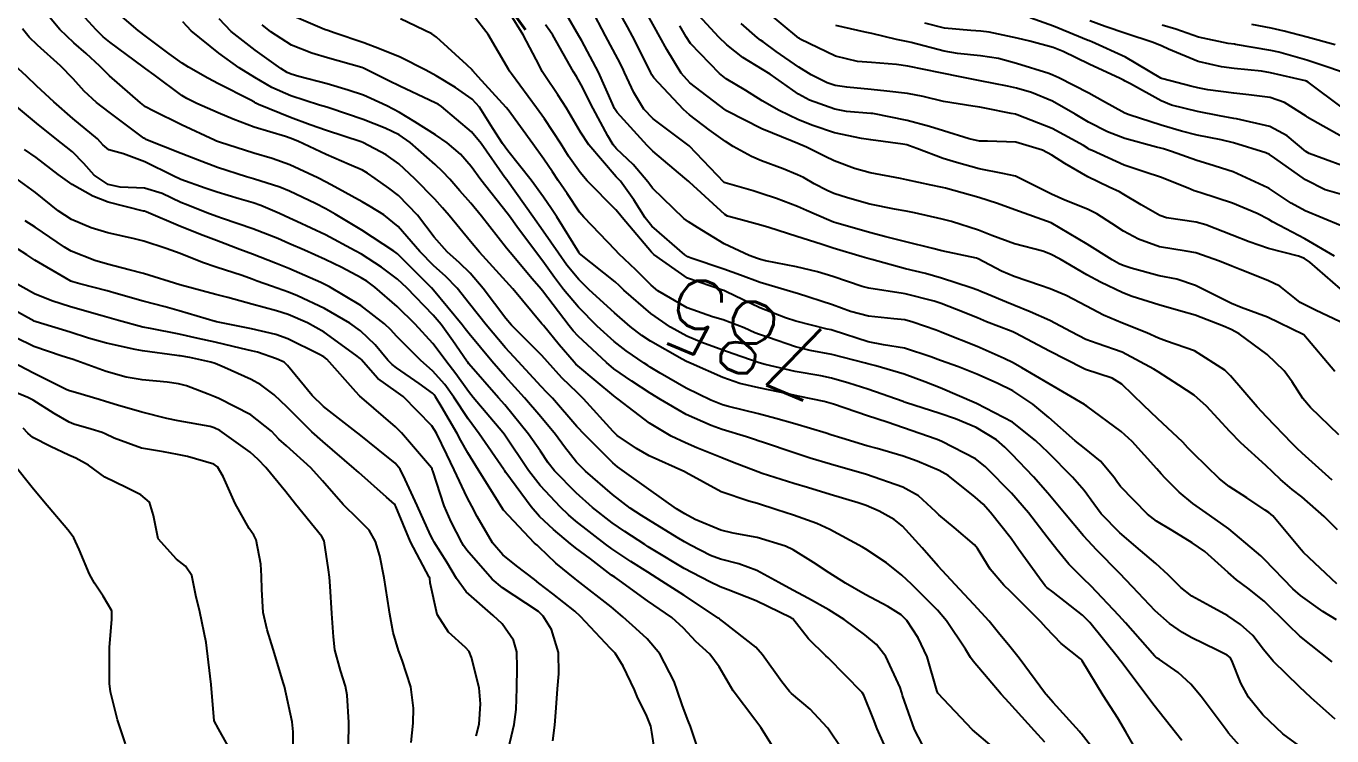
# Model space of a CAD drawing. Header units: metres. Extents: x 307586 to 320046, y 7427249 to 7434250.
# Drawn here: x 319080 to 319152, y 7429800.1 to 7429839.2 of the extents above; entities that cross this region are included whole.
import ezdxf
from ezdxf.enums import TextEntityAlignment as Align

# ---------------------------------------------------------------- set-up
doc = ezdxf.new("R2010")
doc.units = ezdxf.units.M
doc.header["$MEASUREMENT"] = 0
for name, color, linetype in [('Cotas', 45, 'Continuous'), ('Curvas de Nivel 1m', 11, 'Continuous'), ('Curvas de Nivel 5m', 15, 'Continuous')]:
    doc.layers.add(name, color=color, linetype=linetype)
doc.styles.add('Style-STANDARD', font='STANDARD.shx')

msp = doc.modelspace()

# ---------------------------------------------------------------- linework, layer by layer
at = {"layer": 'Curvas de Nivel 1m', "flags": 128}
for points, elevation in [([(319133.282, 7429799.461), (319132.193, 7429800.38), (319130.293, 7429802.399), (319130.225, 7429802.561), (319129.703, 7429804.405), (319129.206, 7429805.458), (319128.579, 7429806.417), (319128.267, 7429806.722), (319127.526, 7429807.179), (319126.284, 7429807.854), (319125.2, 7429808.461), (319124.299, 7429809.04), (319123.44, 7429809.618), (319122.311, 7429810.308), (319121.886, 7429810.504), (319120.318, 7429810.979), (319119.006, 7429811.226), (319118.321, 7429811.39), (319116.908, 7429811.983), (319116.33, 7429812.288), (319115.869, 7429812.575), (319114.349, 7429813.646), (319113.018, 7429814.61), (319112.632, 7429814.882), (319112.368, 7429815.097), (319110.823, 7429816.636), (319110.39, 7429817.108), (319109.031, 7429818.661), (319108.732, 7429818.981), (319108.419, 7429819.314), (319107.143, 7429820.683), (319106.44, 7429821.435), (319105.377, 7429822.701), (319104.47, 7429823.86), (319103.783, 7429824.72), (319103.144, 7429825.385), (319102.495, 7429825.957), (319101.725, 7429826.748), (319100.524, 7429828.133), (319099.739, 7429828.772), (319098.977, 7429829.223), (319098.54, 7429829.485), (319097.046, 7429830.307), (319096.551, 7429830.574), (319096.094, 7429830.815), (319094.56, 7429831.52), (319093.587, 7429831.868), (319092.566, 7429832.168), (319090.675, 7429832.776), (319090.572, 7429832.811), (319090.52, 7429832.829), (319090.403, 7429832.883), (319088.585, 7429833.737), (319087.017, 7429834.506), (319086.6, 7429834.73), (319086.319, 7429834.933), (319084.618, 7429836.429), (319084.351, 7429836.685), (319084.084, 7429836.958), (319083.323, 7429837.662), (319082.636, 7429838.254), (319081.879, 7429838.988), (319080.664, 7429840.435)], 779), ([(319139.655, 7429798.285), (319138.192, 7429800.191), (319138.14, 7429800.249), (319138.094, 7429800.301), (319136.647, 7429801.893), (319136.257, 7429802.329), (319136.241, 7429802.348), (319136.223, 7429802.372), (319134.765, 7429804.345), (319134.249, 7429804.979), (319133.636, 7429805.739), (319133.123, 7429806.367), (319132.277, 7429807.302), (319131.247, 7429808.39), (319130.303, 7429809.414), (319129.416, 7429810.409), (319128.331, 7429811.603), (319127.881, 7429811.98), (319127.059, 7429812.443), (319126.337, 7429812.755), (319125.891, 7429812.904), (319124.346, 7429813.364), (319123.099, 7429813.742), (319122.355, 7429813.969), (319120.593, 7429814.518), (319120.364, 7429814.6), (319118.973, 7429815.145), (319118.371, 7429815.38), (319117.004, 7429815.936), (319116.379, 7429816.203), (319115.585, 7429816.578), (319114.393, 7429817.295), (319112.669, 7429818.616), (319112.522, 7429818.726), (319112.415, 7429818.803), (319111.456, 7429819.596), (319110.431, 7429820.452), (319110.333, 7429820.542), (319110.241, 7429820.643), (319109.4, 7429821.614), (319108.54, 7429822.669), (319108.454, 7429822.771), (319106.852, 7429824.686), (319106.487, 7429825.103), (319105.02, 7429826.705), (319104.512, 7429827.305), (319103.35, 7429828.728), (319102.968, 7429829.164), (319102.542, 7429829.625), (319101.453, 7429830.751), (319100.561, 7429831.587), (319099.875, 7429832.079), (319098.573, 7429832.756), (319098.489, 7429832.791), (319096.582, 7429833.424), (319095.685, 7429833.721), (319094.592, 7429834.126), (319092.834, 7429834.857), (319092.675, 7429834.93), (319092.604, 7429834.97), (319092.364, 7429835.104), (319090.614, 7429835.992), (319090.028, 7429836.299), (319088.968, 7429836.905), (319088.626, 7429837.132), (319087.901, 7429837.65), (319086.648, 7429838.585), (319086.193, 7429838.935), (319084.662, 7429840.237)], 781), ([(319152.025, 7429814.143), (319150.378, 7429815.626), (319150.099, 7429815.884), (319149.819, 7429816.168), (319148.405, 7429817.63), (319147.889, 7429818.195), (319146.43, 7429819.903), (319146.112, 7429820.213), (319144.448, 7429821.268), (319142.899, 7429821.811), (319142.459, 7429821.974), (319141.82, 7429822.266), (319140.468, 7429822.806), (319139.414, 7429823.238), (319138.477, 7429823.732), (319137.373, 7429824.321), (319136.487, 7429824.699), (319135.948, 7429824.876), (319134.493, 7429825.371), (319133.807, 7429825.671), (319132.503, 7429826.348), (319132.411, 7429826.381), (319130.509, 7429826.79), (319130.009, 7429826.909), (319128.516, 7429827.277), (319127.411, 7429827.549), (319126.523, 7429827.79), (319124.67, 7429828.33), (319124.531, 7429828.373), (319124.27, 7429828.474), (319123.049, 7429829.003), (319122.54, 7429829.226), (319121.386, 7429829.67), (319120.547, 7429829.953), (319120.105, 7429830.083), (319118.553, 7429830.526), (319118.514, 7429830.55), (319116.573, 7429832.57), (319114.595, 7429834.055), (319114.075, 7429834.598), (319113.522, 7429835.517), (319113.018, 7429836.614), (319112.891, 7429836.88), (319112.634, 7429837.368), (319111.962, 7429838.627), (319111.171, 7429840.132)], 791), ([(319152.177, 7429820.143), (319150.463, 7429822.16), (319149.109, 7429822.82), (319148.472, 7429823.123), (319147.013, 7429823.669), (319146.48, 7429823.89), (319145.813, 7429824.217), (319144.489, 7429824.881), (319143.463, 7429825.216), (319142.494, 7429825.416), (319140.945, 7429825.829), (319140.5, 7429825.975), (319140.287, 7429826.069), (319139.9, 7429826.289), (319138.516, 7429827.16), (319136.533, 7429828.33), (319134.54, 7429829.051), (319133.575, 7429829.396), (319132.546, 7429829.728), (319130.716, 7429830.234), (319130.552, 7429830.276), (319130.451, 7429830.3), (319129.917, 7429830.41), (319128.557, 7429830.703), (319128.22, 7429830.771), (319126.563, 7429831.091), (319125.697, 7429831.323), (319124.566, 7429831.745), (319124.073, 7429831.982), (319123.053, 7429832.493), (319122.576, 7429832.702), (319122.256, 7429832.825), (319120.588, 7429833.514), (319118.666, 7429834.485), (319118.602, 7429834.517), (319118.559, 7429834.55), (319116.618, 7429836.042), (319116.13, 7429836.575), (319115.335, 7429837.89), (319114.951, 7429838.587), (319114.658, 7429839.112), (319114.135, 7429840.065)], 793), ([(319152.484, 7429828.19), (319150.541, 7429828.983), (319149.78, 7429829.406), (319148.609, 7429830.189), (319148.553, 7429830.223), (319148.48, 7429830.265), (319146.567, 7429831.14), (319145.227, 7429831.569), (319144.576, 7429831.758), (319143.176, 7429832.251), (319142.724, 7429832.398), (319142.585, 7429832.439), (319142.342, 7429832.506), (319140.59, 7429832.981), (319139.648, 7429833.349), (319138.599, 7429833.874), (319137.854, 7429834.317), (319136.61, 7429835.029), (319135.45, 7429835.507), (319134.617, 7429835.751), (319134.123, 7429835.862), (319132.621, 7429836.147), (319131.421, 7429836.392), (319130.625, 7429836.554), (319130.435, 7429836.594), (319128.631, 7429836.969), (319128.005, 7429837.063), (319126.634, 7429837.165), (319125.866, 7429837.226), (319124.639, 7429837.522), (319122.693, 7429838.459), (319122.653, 7429838.485), (319122.629, 7429838.5), (319120.669, 7429840.117)], 797), ([(319141.293, 7429799.157), (319140.656, 7429800.275), (319140.204, 7429801.037), (319139.403, 7429802.288), (319138.242, 7429804.191), (319138.2, 7429804.258), (319138.153, 7429804.301), (319137.083, 7429805.15), (319136.26, 7429806.007), (319135.964, 7429806.333), (319134.288, 7429808.003), (319133.927, 7429808.355), (319133.179, 7429809.245), (319132.47, 7429810.378), (319132.316, 7429810.576), (319131.187, 7429811.534), (319130.341, 7429812.243), (319130.183, 7429812.402), (319129.218, 7429813.284), (319128.356, 7429813.756), (319126.363, 7429814.45), (319124.369, 7429815.033), (319123.253, 7429815.368), (319122.374, 7429815.65), (319120.682, 7429816.215), (319120.381, 7429816.316), (319120.229, 7429816.37), (319119.732, 7429816.53), (319118.389, 7429816.943), (319117.794, 7429817.154), (319116.401, 7429817.769), (319114.987, 7429818.584), (319114.416, 7429818.946), (319113.418, 7429819.6), (319112.43, 7429820.288), (319112.019, 7429820.624), (319110.447, 7429822.081), (319110.174, 7429822.368), (319109.953, 7429822.647), (319108.481, 7429824.573), (319108.406, 7429824.671), (319107.915, 7429825.25), (319106.703, 7429826.688), (319106.507, 7429826.936), (319105.123, 7429828.704), (319104.54, 7429829.408), (319103.927, 7429830.1), (319103.374, 7429830.728), (319102.978, 7429831.154), (319102.561, 7429831.539), (319101.192, 7429832.754), (319100.579, 7429833.178), (319099.807, 7429833.549), (319098.591, 7429834.015), (319096.765, 7429834.644), (319096.601, 7429834.694), (319096.195, 7429834.814), (319094.608, 7429835.323), (319093.558, 7429835.792), (319092.618, 7429836.334), (319091.769, 7429836.869), (319090.635, 7429837.671), (319089.122, 7429838.903), (319088.892, 7429839.144), (319088.658, 7429839.409)], 782), ([(319143.75, 7429799.798), (319143.391, 7429800.242), (319142.215, 7429801.728), (319141.81, 7429802.264), (319140.444, 7429804.075), (319140.284, 7429804.28), (319140.243, 7429804.329), (319138.672, 7429806.296), (319138.269, 7429806.7), (319136.645, 7429807.967), (319136.291, 7429808.235), (319136.199, 7429808.331), (319135.893, 7429808.738), (319134.739, 7429810.346), (319134.322, 7429810.924), (319133.193, 7429812.367), (319132.79, 7429812.816), (319132.351, 7429813.218), (319130.866, 7429814.395), (319130.366, 7429814.684), (319129.151, 7429815.199), (319128.373, 7429815.472), (319126.933, 7429815.888), (319126.379, 7429816.044), (319124.997, 7429816.464), (319124.386, 7429816.654), (319124.126, 7429816.735), (319122.394, 7429817.259), (319121.361, 7429817.548), (319120.402, 7429817.8), (319118.751, 7429818.201), (319118.409, 7429818.304), (319117.772, 7429818.556), (319116.419, 7429819.209), (319114.974, 7429820.038), (319114.431, 7429820.377), (319114.301, 7429820.461), (319114.101, 7429820.595), (319113.101, 7429821.271), (319112.445, 7429821.786), (319111.504, 7429822.629), (319110.469, 7429823.684), (319109.648, 7429824.653), (319109.149, 7429825.32), (319108.498, 7429826.218), (319108.161, 7429826.673), (319107.076, 7429828.133), (319106.663, 7429828.689), (319106.535, 7429828.859), (319105.096, 7429830.705), (319104.56, 7429831.432), (319103.965, 7429832.118), (319103.23, 7429832.73), (319102.579, 7429833.178), (319101.447, 7429833.894), (319100.598, 7429834.406), (319099.896, 7429834.771), (319099.013, 7429835.189), (319098.609, 7429835.363), (319097.769, 7429835.64), (319096.615, 7429835.986), (319095.05, 7429836.395), (319094.62, 7429836.521), (319094.406, 7429836.619), (319094.057, 7429836.838), (319092.638, 7429837.849), (319091.326, 7429838.873), (319090.66, 7429839.569)], 783), ([(319152.205, 7429800.976), (319150.865, 7429802.154), (319150.229, 7429802.755), (319148.783, 7429804.175), (319148.249, 7429804.807), (319147.648, 7429805.58), (319146.984, 7429806.199), (319146.27, 7429806.676), (319145.296, 7429807.201), (319144.286, 7429807.755), (319143.685, 7429808.239), (319142.988, 7429808.938), (319142.306, 7429809.547), (319141.456, 7429810.269), (319140.327, 7429811.25), (319139.299, 7429812.296), (319138.886, 7429812.84), (319138.356, 7429813.576), (319137.712, 7429814.317), (319136.376, 7429815.664), (319135.678, 7429816.337), (319134.398, 7429817.349), (319132.413, 7429818.38), (319130.421, 7429819.228), (319129.578, 7429819.567), (319128.429, 7429819.993), (319126.874, 7429820.446), (319126.434, 7429820.552), (319126.3, 7429820.586), (319124.439, 7429821.064), (319123.248, 7429821.295), (319122.443, 7429821.488), (319120.958, 7429822.005), (319120.449, 7429822.177), (319120.199, 7429822.272), (319119.605, 7429822.533), (319118.459, 7429822.988), (319117.862, 7429823.156), (319116.469, 7429823.642), (319114.85, 7429824.586), (319114.486, 7429824.894), (319113.629, 7429825.738), (319112.706, 7429826.617), (319112.506, 7429826.821), (319110.758, 7429828.638), (319110.536, 7429828.92), (319109.839, 7429829.944), (319109.351, 7429830.658), (319109.032, 7429831.137), (319108.565, 7429831.838), (319107.962, 7429832.676), (319106.601, 7429834.553), (319106.491, 7429834.691), (319104.944, 7429836.382), (319104.646, 7429836.71), (319104.623, 7429836.737), (319104.308, 7429837.034), (319102.65, 7429838.557), (319102.389, 7429838.743), (319100.661, 7429839.573)], 786), ([(319152.031, 7429804.142), (319150.257, 7429805.557), (319149.607, 7429806.167), (319148.283, 7429807.487), (319147.376, 7429808.194), (319146.751, 7429808.657), (319146.301, 7429809.066), (319145.006, 7429810.223), (319144.32, 7429810.698), (319143.209, 7429811.368), (319142.337, 7429811.893), (319141.84, 7429812.265), (319140.358, 7429813.793), (319140.153, 7429814.075), (319140.016, 7429814.285), (319139.26, 7429815.185), (319138.379, 7429815.909), (319137.869, 7429816.315), (319136.402, 7429817.604), (319135.52, 7429818.339), (319134.42, 7429819.068), (319133.551, 7429819.489), (319132.429, 7429819.982), (319131.421, 7429820.39), (319130.438, 7429820.747), (319129.898, 7429820.951), (319128.448, 7429821.413), (319127.283, 7429821.603), (319126.446, 7429821.773), (319124.525, 7429822.396), (319124.452, 7429822.415), (319124.408, 7429822.426), (319124.185, 7429822.474), (319122.459, 7429822.911), (319121.883, 7429823.084), (319120.47, 7429823.648), (319118.599, 7429824.548), (319118.519, 7429824.585), (319118.483, 7429824.599), (319118.419, 7429824.616), (319116.49, 7429825.274), (319114.62, 7429826.589), (319114.505, 7429826.706), (319112.878, 7429828.615), (319112.73, 7429828.812), (319112.537, 7429829.05), (319110.943, 7429830.636), (319110.557, 7429831.095), (319109.927, 7429832.01), (319109.514, 7429832.656), (319108.594, 7429834.057), (319108.157, 7429834.674), (319106.772, 7429836.538), (319106.667, 7429836.69), (319106.624, 7429836.765), (319105.494, 7429838.702), (319104.664, 7429839.782)], 787), ([(319152.268, 7429806.447), (319151.521, 7429806.9), (319150.287, 7429807.783), (319149.87, 7429808.164), (319148.309, 7429809.769), (319148.098, 7429809.97), (319147.857, 7429810.187), (319146.332, 7429811.461), (319145.266, 7429812.221), (319144.349, 7429812.857), (319143.593, 7429813.479), (319142.815, 7429814.253), (319142.603, 7429814.494), (319142.368, 7429814.768), (319141.007, 7429816.274), (319140.391, 7429816.827), (319138.5, 7429818.22), (319138.413, 7429818.287), (319138.37, 7429818.31), (319136.424, 7429819.45), (319134.927, 7429820.345), (319134.437, 7429820.617), (319133.947, 7429820.85), (319132.45, 7429821.521), (319130.603, 7429822.257), (319130.462, 7429822.307), (319130.203, 7429822.404), (319128.906, 7429822.862), (319128.468, 7429822.974), (319127.864, 7429823.041), (319126.464, 7429823.178), (319125.478, 7429823.449), (319124.473, 7429823.818), (319122.547, 7429824.434), (319122.482, 7429824.455), (319122.293, 7429824.502), (319120.488, 7429825.035), (319119.399, 7429825.444), (319118.495, 7429825.781), (319116.683, 7429826.386), (319116.502, 7429826.463), (319116.341, 7429826.572), (319114.526, 7429828.144), (319114.15, 7429828.596), (319113.527, 7429829.589), (319112.785, 7429830.617), (319112.676, 7429830.74), (319112.555, 7429830.869), (319111.052, 7429832.635), (319110.583, 7429833.326), (319109.804, 7429834.652), (319109.339, 7429835.388), (319108.621, 7429836.446), (319108.478, 7429836.671), (319108.314, 7429836.987), (319107.425, 7429838.682), (319106.665, 7429839.91)], 788), ([(319152.391, 7429816.651), (319150.831, 7429818.156), (319150.418, 7429818.648), (319149.828, 7429819.57), (319149.385, 7429820.176), (319148.446, 7429821.075), (319146.906, 7429822.206), (319146.465, 7429822.45), (319146.04, 7429822.642), (319144.473, 7429823.232), (319143.689, 7429823.455), (319142.478, 7429823.801), (319140.997, 7429824.275), (319140.485, 7429824.466), (319139.255, 7429825.063), (319138.495, 7429825.471), (319137.028, 7429826.325), (319136.507, 7429826.61), (319136.076, 7429826.768), (319134.515, 7429827.163), (319133.262, 7429827.629), (319132.526, 7429827.927), (319131.046, 7429828.395), (319130.534, 7429828.529), (319128.993, 7429828.879), (319128.538, 7429828.965), (319127.9, 7429829.076), (319126.542, 7429829.364), (319125.308, 7429829.7), (319124.548, 7429829.947), (319124.177, 7429830.103), (319123.467, 7429830.486), (319122.882, 7429830.821), (319122.558, 7429830.983), (319121.756, 7429831.313), (319120.565, 7429831.751), (319120.021, 7429831.982), (319119.01, 7429832.543), (319118.577, 7429832.819), (319117.687, 7429833.458), (319116.599, 7429834.282), (319116.26, 7429834.573), (319114.62, 7429836.325), (319114.514, 7429836.484), (319114.462, 7429836.592), (319113.862, 7429837.822), (319113.447, 7429838.608), (319113.168, 7429839.122), (319112.667, 7429840.051)], 792), ([(319152.608, 7429834.659), (319150.703, 7429836.079), (319150.623, 7429836.141), (319150.567, 7429836.161), (319148.629, 7429836.604), (319148.138, 7429836.688), (319146.632, 7429836.843), (319145.926, 7429836.924), (319144.638, 7429837.223), (319143.003, 7429837.9), (319142.65, 7429838.065), (319142.169, 7429838.265), (319140.658, 7429838.771), (319139.516, 7429839.152), (319138.664, 7429839.463)], 801), ([(319129.905, 7429798.674), (319129, 7429800.412), (319128.345, 7429802.285), (319128.309, 7429802.419), (319128.217, 7429802.711), (319127.428, 7429804.432), (319126.903, 7429805.094), (319126.255, 7429805.628), (319125.123, 7429806.461), (319124.271, 7429807), (319123.15, 7429807.617), (319122.287, 7429808.088), (319121.517, 7429808.508), (319120.299, 7429809.164), (319119.317, 7429809.543), (319118.305, 7429809.797), (319117.754, 7429810.002), (319116.643, 7429810.567), (319116.315, 7429810.745), (319115.905, 7429810.986), (319114.327, 7429811.962), (319113.938, 7429812.205), (319113.327, 7429812.605), (319112.344, 7429813.349), (319110.857, 7429814.635), (319110.368, 7429815.143), (319109.709, 7429815.983), (319109.203, 7429816.658), (319108.398, 7429817.645), (319107.49, 7429818.679), (319106.425, 7429819.862), (319105.686, 7429820.697), (319104.448, 7429822.202), (319104.232, 7429822.495), (319104.064, 7429822.716), (319102.481, 7429824.622), (319102.373, 7429824.741), (319100.501, 7429826.613), (319100.42, 7429826.679), (319100.298, 7429826.763), (319098.52, 7429827.925), (319097.055, 7429828.805), (319096.536, 7429829.092), (319095.969, 7429829.386), (319094.545, 7429830.076), (319094.004, 7429830.295), (319092.552, 7429830.751), (319092.171, 7429830.864), (319090.558, 7429831.381), (319089.458, 7429831.793), (319088.565, 7429832.157), (319086.62, 7429832.93), (319086.573, 7429832.951), (319086.504, 7429833.001), (319084.595, 7429834.421), (319083.901, 7429834.961), (319083.223, 7429835.585), (319082.616, 7429836.259), (319081.905, 7429836.987), (319080.634, 7429838.115), (319080.188, 7429838.557), (319079.816, 7429839.012)], 778), ([(319147.196, 7429799.208), (319146.32, 7429800.208), (319146.195, 7429800.381), (319144.815, 7429802.224), (319144.23, 7429802.912), (319143.536, 7429803.541), (319142.516, 7429804.256), (319142.347, 7429804.361), (319142.245, 7429804.449), (319140.641, 7429806.276), (319140.269, 7429806.688), (319138.74, 7429808.296), (319138.297, 7429808.734), (319137.512, 7429809.519), (319136.851, 7429810.322), (319136.323, 7429811.014), (319135.289, 7429812.341), (319134.354, 7429813.424), (319133.899, 7429813.898), (319133.437, 7429814.364), (319132.903, 7429814.906), (319132.372, 7429815.33), (319130.51, 7429816.271), (319130.382, 7429816.33), (319130.337, 7429816.355), (319130.195, 7429816.403), (319128.392, 7429817.038), (319127.49, 7429817.346), (319126.402, 7429817.699), (319124.543, 7429818.337), (319124.412, 7429818.38), (319124.028, 7429818.476), (319122.685, 7429818.765), (319122.416, 7429818.816), (319122.019, 7429818.902), (319120.42, 7429819.24), (319119.369, 7429819.483), (319118.425, 7429819.797), (319116.682, 7429820.568), (319116.434, 7429820.687), (319116.195, 7429820.812), (319114.445, 7429821.798), (319113.962, 7429822.111), (319113.321, 7429822.607), (319112.464, 7429823.361), (319111.063, 7429824.634), (319110.489, 7429825.2), (319109.835, 7429825.988), (319109.365, 7429826.657), (319108.521, 7429827.875), (319107.95, 7429828.676), (319106.552, 7429830.636), (319106.513, 7429830.69), (319106.418, 7429830.828), (319105.11, 7429832.705), (319104.582, 7429833.344), (319102.91, 7429834.735), (319102.728, 7429834.862), (319102.605, 7429834.929), (319102.252, 7429835.098), (319100.614, 7429835.866), (319100.009, 7429836.161), (319098.769, 7429836.788), (319098.624, 7429836.856), (319098.526, 7429836.89), (319096.632, 7429837.43), (319095.776, 7429837.679), (319094.642, 7429838.128), (319093.508, 7429838.847), (319093.035, 7429839.233)], 784), ([(319152.296, 7429808.427), (319150.456, 7429810.159), (319150.315, 7429810.315), (319148.751, 7429812.176), (319148.532, 7429812.366), (319148.346, 7429812.5), (319147.329, 7429813.176), (319146.359, 7429813.804), (319145.823, 7429814.215), (319144.377, 7429815.609), (319144.077, 7429815.932), (319143.788, 7429816.239), (319142.402, 7429817.548), (319141.647, 7429818.268), (319140.425, 7429819.44), (319139.903, 7429819.764), (319138.432, 7429820.249), (319138.282, 7429820.312), (319136.447, 7429821.265), (319134.567, 7429822.243), (319134.462, 7429822.297), (319134.335, 7429822.352), (319132.975, 7429822.879), (319132.47, 7429823.084), (319131.319, 7429823.547), (319130.478, 7429823.878), (319130.079, 7429824.007), (319128.483, 7429824.409), (319128.382, 7429824.431), (319126.486, 7429824.723), (319126.124, 7429824.816), (319124.492, 7429825.368), (319123.644, 7429825.633), (319122.497, 7429825.906), (319120.787, 7429826.23), (319120.501, 7429826.305), (319120.339, 7429826.36), (319119.882, 7429826.529), (319118.512, 7429827.174), (319117.026, 7429828.065), (319116.53, 7429828.385), (319116.287, 7429828.572), (319114.549, 7429830.24), (319114.401, 7429830.442), (319114.3, 7429830.594), (319113.495, 7429831.539), (319112.571, 7429832.405), (319112.384, 7429832.622), (319112.085, 7429833.121), (319111.277, 7429834.633), (319110.616, 7429835.935), (319110.365, 7429836.388), (319110.206, 7429836.646), (319109.632, 7429837.661), (319109.052, 7429838.664), (319108.897, 7429838.908), (319108.659, 7429839.244)], 789), ([(319152.47, 7429822.88), (319151.106, 7429823.524), (319150.48, 7429823.824), (319150.26, 7429823.943), (319149.965, 7429824.168), (319149.146, 7429824.836), (319148.493, 7429825.149), (319146.95, 7429825.754), (319146.5, 7429825.943), (319145.828, 7429826.217), (319144.51, 7429826.672), (319143.985, 7429826.763), (319142.514, 7429827.001), (319141.357, 7429827.435), (319140.527, 7429827.871), (319139.875, 7429828.29), (319139.063, 7429828.827), (319138.541, 7429829.084), (319137.283, 7429829.585), (319136.549, 7429829.9), (319135.702, 7429830.339), (319134.561, 7429830.907), (319133.871, 7429831.053), (319132.567, 7429831.309), (319131.317, 7429831.647), (319130.575, 7429831.875), (319129.13, 7429832.422), (319128.732, 7429832.575), (319128.585, 7429832.62), (319128.359, 7429832.659), (319126.587, 7429832.901), (319126.07, 7429832.973), (319124.585, 7429833.294), (319123.391, 7429833.688), (319122.596, 7429834.009), (319121.539, 7429834.511), (319120.608, 7429835.053), (319119.7, 7429835.62), (319118.62, 7429836.263), (319118.241, 7429836.554), (319116.648, 7429838.221), (319116.407, 7429838.572), (319116.057, 7429839.178)], 794), ([(319152.157, 7429826.495), (319150.522, 7429827.448), (319149.122, 7429828.181), (319148.74, 7429828.392), (319148.536, 7429828.516), (319147.887, 7429828.849), (319146.545, 7429829.41), (319144.793, 7429829.985), (319144.551, 7429830.052), (319144.417, 7429830.098), (319144.095, 7429830.237), (319142.562, 7429830.848), (319141.721, 7429831.113), (319140.571, 7429831.515), (319138.803, 7429832.307), (319138.653, 7429832.378), (319138.584, 7429832.416), (319138.311, 7429832.588), (319136.595, 7429833.535), (319134.664, 7429834.287), (319134.602, 7429834.301), (319134.562, 7429834.31), (319134.327, 7429834.354), (319132.876, 7429834.647), (319132.606, 7429834.699), (319132.226, 7429834.764), (319130.609, 7429835.016), (319129.478, 7429835.284), (319128.613, 7429835.46), (319127.472, 7429835.583), (319126.615, 7429835.679), (319125.277, 7429835.803), (319124.617, 7429835.897), (319124.184, 7429836.042), (319123.31, 7429836.49), (319122.629, 7429836.903), (319121.378, 7429837.777), (319120.65, 7429838.298), (319120.517, 7429838.388), (319120.345, 7429838.525), (319119.435, 7429839.313)], 796), ([(319152.55, 7429829.892), (319151.645, 7429830.149), (319150.561, 7429830.702), (319148.877, 7429831.887), (319148.582, 7429832.099), (319148.379, 7429832.192), (319146.588, 7429832.743), (319145.906, 7429832.901), (319144.592, 7429833.157), (319143.729, 7429833.378), (319142.597, 7429833.711), (319140.839, 7429834.278), (319140.604, 7429834.378), (319139.371, 7429835.06), (319138.615, 7429835.476), (319136.964, 7429836.327), (319136.625, 7429836.471), (319136.407, 7429836.551), (319134.634, 7429837.116), (319133.625, 7429837.378), (319132.64, 7429837.531), (319131.369, 7429837.666), (319130.644, 7429837.794), (319128.819, 7429838.259), (319128.651, 7429838.296), (319128, 7429838.437), (319126.656, 7429838.755), (319126.282, 7429838.828), (319124.66, 7429839.203)], 798), ([(319152.573, 7429831.489), (319150.757, 7429832.158), (319150.584, 7429832.268), (319149.544, 7429833.127), (319148.597, 7429833.636), (319146.756, 7429834.053), (319146.602, 7429834.082), (319145.825, 7429834.218), (319144.605, 7429834.459), (319143.178, 7429834.821), (319142.611, 7429835.049), (319140.911, 7429835.987), (319140.622, 7429836.142), (319140.53, 7429836.19), (319140.342, 7429836.284), (319138.634, 7429837.065), (319137.191, 7429837.779), (319136.648, 7429837.996), (319135.36, 7429838.343), (319134.654, 7429838.498), (319133.115, 7429838.831), (319132.658, 7429838.896), (319132.116, 7429838.927), (319130.66, 7429839.06), (319129.579, 7429839.333)], 799), ([(319152.63, 7429836.606), (319151.911, 7429836.87), (319150.64, 7429837.292), (319149.091, 7429837.739), (319148.648, 7429837.832), (319146.697, 7429838.164), (319146.652, 7429838.172), (319146.303, 7429838.214), (319144.656, 7429838.56), (319143.406, 7429838.995), (319142.663, 7429839.23)], 802), ([(319152.197, 7429838.145), (319150.657, 7429838.562), (319149.38, 7429838.899), (319148.662, 7429839.059), (319147.606, 7429839.258)], 803), ([(319127.326, 7429799.575), (319126.937, 7429800.439), (319126.731, 7429800.975), (319126.211, 7429802.305), (319126.12, 7429802.451), (319124.241, 7429804.359), (319124.119, 7429804.472), (319123.162, 7429805.396), (319122.301, 7429806.499), (319122.263, 7429806.531), (319122.203, 7429806.561), (319120.278, 7429807.493), (319118.719, 7429808.103), (319118.289, 7429808.269), (319117.715, 7429808.549), (319116.768, 7429809.035), (319116.3, 7429809.286), (319114.588, 7429810.31), (319114.312, 7429810.477), (319114.243, 7429810.522), (319114.134, 7429810.593), (319113.032, 7429811.321), (319112.325, 7429811.802), (319111.254, 7429812.631), (319110.345, 7429813.448), (319109.158, 7429814.658), (319108.799, 7429815.096), (319108.374, 7429815.738), (319107.717, 7429816.677), (319106.407, 7429818.299), (319106.066, 7429818.693), (319104.431, 7429820.551), (319104.362, 7429820.641), (319104.309, 7429820.712), (319103.541, 7429821.821), (319102.892, 7429822.733), (319102.461, 7429823.249), (319101.003, 7429824.755), (319100.488, 7429825.225), (319099.606, 7429825.886), (319098.501, 7429826.594), (319098.16, 7429826.793), (319096.516, 7429827.662), (319094.944, 7429828.409), (319094.529, 7429828.592), (319093.979, 7429828.838), (319092.964, 7429829.281), (319092.539, 7429829.429), (319091.759, 7429829.65), (319090.544, 7429830.018), (319089.891, 7429830.234), (319088.551, 7429830.724), (319088.126, 7429830.914), (319086.561, 7429831.693), (319085.375, 7429832.131), (319084.567, 7429832.351), (319084.25, 7429832.635), (319083.945, 7429832.959), (319082.59, 7429834.086), (319081.545, 7429834.991), (319080.612, 7429835.863), (319080.026, 7429836.418), (319079.369, 7429837.019)], 777), ([(319125.58, 7429798.456), (319124.3, 7429800.36), (319124.223, 7429800.47), (319124.193, 7429800.508), (319123.247, 7429801.528), (319122.212, 7429802.392), (319122.099, 7429802.501), (319121.689, 7429803.037), (319120.621, 7429804.516), (319120.247, 7429804.938), (319118.483, 7429806.316), (319118.262, 7429806.491), (319118.238, 7429806.516), (319118.201, 7429806.541), (319116.281, 7429807.802), (319115.073, 7429808.582), (319114.298, 7429809.07), (319113.362, 7429809.662), (319112.31, 7429810.361), (319111.958, 7429810.624), (319110.325, 7429811.896), (319109.918, 7429812.235), (319109.476, 7429812.653), (319108.351, 7429813.858), (319107.713, 7429814.677), (319106.383, 7429816.673), (319106.368, 7429816.69), (319106.293, 7429816.782), (319104.66, 7429818.708), (319104.416, 7429819.031), (319103.718, 7429820.013), (319103.164, 7429820.729), (319102.848, 7429821.145), (319102.442, 7429821.68), (319101.464, 7429822.75), (319100.467, 7429823.721), (319099.25, 7429824.779), (319098.81, 7429825.109), (319098.488, 7429825.304), (319097.432, 7429825.862), (319096.498, 7429826.311), (319095.356, 7429826.821), (319094.508, 7429827.194), (319093.895, 7429827.456), (319092.52, 7429827.995), (319090.845, 7429828.56), (319090.53, 7429828.672), (319089.975, 7429828.888), (319088.926, 7429829.293), (319088.538, 7429829.458), (319087.511, 7429829.953), (319086.546, 7429830.248), (319085.202, 7429830.287), (319084.545, 7429830.437), (319083.775, 7429830.962), (319083.192, 7429831.603), (319082.565, 7429832.235), (319081.621, 7429832.99), (319080.585, 7429833.823), (319079.152, 7429835.022)], 776), ([(319117.03, 7429799.406), (319116.642, 7429800.563), (319116.514, 7429800.883), (319116.204, 7429801.717), (319115.919, 7429802.573), (319115.748, 7429803.047), (319114.958, 7429804.583), (319114.251, 7429805.41), (319113.628, 7429805.971), (319112.925, 7429806.61), (319112.271, 7429807.164), (319110.386, 7429808.639), (319110.294, 7429808.711), (319109.227, 7429809.575), (319108.311, 7429810.457), (319108.197, 7429810.556), (319108.055, 7429810.673), (319106.331, 7429812.497), (319106.202, 7429812.691), (319106.004, 7429813.027), (319104.962, 7429814.704), (319104.372, 7429815.654), (319103.99, 7429816.327), (319103.783, 7429816.719), (319102.905, 7429818.233), (319102.593, 7429818.737), (319102.519, 7429818.844), (319102.415, 7429818.949), (319101.688, 7429819.48), (319100.429, 7429820.337), (319100.19, 7429820.523), (319099.965, 7429820.767), (319099.264, 7429821.601), (319098.449, 7429822.371), (319097.869, 7429822.796), (319096.465, 7429823.613), (319094.986, 7429824.314), (319094.478, 7429824.513), (319093.54, 7429824.844), (319092.748, 7429825.119), (319092.487, 7429825.219), (319091.932, 7429825.422), (319090.493, 7429825.888), (319089.745, 7429826.141), (319088.5, 7429826.63), (319087.742, 7429826.918), (319086.509, 7429827.325), (319085.99, 7429827.453), (319084.511, 7429827.77), (319083.606, 7429828.056), (319082.518, 7429828.516), (319081.784, 7429828.987), (319080.538, 7429829.999), (319079.114, 7429831.022)], 774), ([(319114.769, 7429798.584), (319114.525, 7429800.251), (319114.453, 7429800.587), (319114.199, 7429801.24), (319113.741, 7429802.13), (319113.553, 7429802.6), (319112.945, 7429803.896), (319112.492, 7429804.616), (319112.373, 7429804.746), (319112.245, 7429804.87), (319110.59, 7429806.637), (319110.267, 7429806.925), (319109.058, 7429807.875), (319108.29, 7429808.472), (319108.049, 7429808.664), (319107.05, 7429809.432), (319106.306, 7429810.032), (319105.724, 7429810.696), (319104.881, 7429812.15), (319104.586, 7429812.707), (319104.34, 7429813.199), (319103.617, 7429814.721), (319103.209, 7429815.566), (319102.649, 7429816.736), (319102.389, 7429817.14), (319100.807, 7429818.756), (319100.416, 7429819.039), (319099.401, 7429819.754), (319098.488, 7429820.789), (319098.465, 7429820.821), (319098.433, 7429820.848), (319098.195, 7429821.032), (319096.448, 7429822.299), (319095.524, 7429822.819), (319094.46, 7429823.269), (319093.822, 7429823.48), (319092.468, 7429823.84), (319091.138, 7429824.208), (319090.476, 7429824.388), (319088.483, 7429824.91), (319086.489, 7429825.533), (319085.69, 7429825.739), (319084.494, 7429826.045), (319083.797, 7429826.261), (319082.501, 7429826.773), (319082.137, 7429826.984), (319080.514, 7429828.093), (319079.954, 7429828.445)], 773), ([(319109.062, 7429799.773), (319109.177, 7429800.65), (319109.244, 7429801.608), (319109.323, 7429802.649), (319109.392, 7429803.482), (319109.369, 7429804.649), (319108.986, 7429805.922), (319108.532, 7429806.657), (319108.267, 7429806.91), (319107.568, 7429807.376), (319106.286, 7429808.22), (319105.72, 7429808.696), (319104.309, 7429810.286), (319104.135, 7429810.537), (319104.036, 7429810.714), (319103.453, 7429811.851), (319103.063, 7429812.729), (319102.443, 7429814.658), (319102.41, 7429814.739), (319102.396, 7429814.772), (319102.364, 7429814.824), (319100.719, 7429816.757), (319100.388, 7429817.087), (319098.523, 7429818.677), (319098.413, 7429818.768), (319098.388, 7429818.79), (319098.188, 7429819.02), (319096.591, 7429820.808), (319096.434, 7429820.939), (319096.158, 7429821.09), (319094.444, 7429821.943), (319093.784, 7429822.178), (319092.449, 7429822.479), (319090.509, 7429822.879), (319090.453, 7429822.895), (319090.436, 7429822.897), (319088.462, 7429823.485), (319087.686, 7429823.697), (319086.469, 7429824.015), (319084.985, 7429824.435), (319084.477, 7429824.577), (319082.967, 7429824.973), (319082.582, 7429825.077), (319082.484, 7429825.12), (319082.164, 7429825.306), (319080.496, 7429826.267), (319080.049, 7429826.558), (319079.332, 7429827.018)], 772), ([(319106.534, 7429799.042), (319106.925, 7429800.679), (319107.027, 7429801.504), (319107.075, 7429802.677), (319107.096, 7429803.811), (319107.068, 7429804.678), (319106.89, 7429805.321), (319106.258, 7429806.235), (319105.772, 7429806.695), (319104.282, 7429807.991), (319103.746, 7429808.718), (319103.204, 7429809.629), (319102.518, 7429810.737), (319102.444, 7429810.868), (319102.317, 7429811.12), (319101.569, 7429812.748), (319100.917, 7429814.191), (319100.642, 7429814.757), (319100.366, 7429815.089), (319099.429, 7429815.83), (319098.382, 7429816.682), (319098.24, 7429816.791), (319096.404, 7429818.205), (319095.785, 7429818.816), (319094.429, 7429820.475), (319094.242, 7429820.644), (319093.818, 7429820.839), (319092.775, 7429821.194), (319092.437, 7429821.281), (319091.898, 7429821.406), (319090.442, 7429821.761), (319089.51, 7429821.96), (319088.446, 7429822.185), (319086.877, 7429822.497), (319086.449, 7429822.586), (319085.109, 7429822.943), (319084.456, 7429823.133), (319084.206, 7429823.205), (319082.464, 7429823.704), (319081.424, 7429824.035), (319080.474, 7429824.415), (319079.388, 7429825.016)], 771), ([(319101.237, 7429799.695), (319101.352, 7429800.748), (319101.372, 7429801.578), (319101.228, 7429802.75), (319100.758, 7429804.232), (319100.552, 7429804.757), (319100.253, 7429805.757), (319100.061, 7429806.762), (319100.026, 7429807.003), (319099.757, 7429808.765), (319099.514, 7429809.977), (319099.281, 7429810.775), (319098.923, 7429811.385), (319098.325, 7429812.003), (319097.505, 7429812.798), (319096.352, 7429814.109), (319095.71, 7429814.817), (319094.375, 7429816.035), (319093.958, 7429816.415), (319093.537, 7429816.843), (319092.396, 7429817.747), (319090.643, 7429818.644), (319090.411, 7429818.741), (319090.059, 7429818.885), (319088.864, 7429819.35), (319088.418, 7429819.464), (319087.795, 7429819.54), (319086.414, 7429819.674), (319085.528, 7429819.827), (319084.421, 7429820.14), (319082.611, 7429820.797), (319082.431, 7429820.854), (319082.001, 7429820.984), (319080.438, 7429821.505), (319079.431, 7429822.003)], 769), ([(319097.759, 7429798.786), (319097.818, 7429800.414), (319097.814, 7429800.786), (319097.713, 7429802.292), (319097.627, 7429802.789), (319097.357, 7429803.662), (319097.046, 7429804.798), (319096.96, 7429805.509), (319096.876, 7429806.801), (319096.776, 7429808.312), (319096.737, 7429808.803), (319096.689, 7429809.198), (319096.448, 7429810.809), (319096.315, 7429811.047), (319094.871, 7429812.825), (319094.343, 7429813.507), (319093.228, 7429814.847), (319092.804, 7429815.29), (319092.371, 7429815.688), (319090.689, 7429816.877), (319090.385, 7429817.032), (319090.171, 7429817.099), (319088.391, 7429817.417), (319087.769, 7429817.536), (319086.392, 7429817.885), (319085.055, 7429818.285), (319084.398, 7429818.491), (319084.04, 7429818.596), (319082.73, 7429818.975), (319082.404, 7429819.071), (319082.258, 7429819.129), (319080.418, 7429820.035), (319078.517, 7429821.029)], 768), ([(319094.731, 7429798.824), (319094.743, 7429800.268), (319094.691, 7429800.825), (319094.26, 7429802.782), (319094.245, 7429802.83), (319094.215, 7429802.944), (319093.631, 7429804.839), (319093.306, 7429805.896), (319093.092, 7429806.848), (319093.003, 7429808.128), (319092.998, 7429808.849), (319092.959, 7429809.51), (319092.693, 7429810.854), (319092.567, 7429811.108), (319092.319, 7429811.484), (319091.536, 7429812.868), (319090.879, 7429814.351), (319090.57, 7429814.878), (319090.364, 7429815.026), (319088.914, 7429815.448), (319088.37, 7429815.57), (319087.588, 7429815.7), (319086.373, 7429815.909), (319084.869, 7429816.454), (319084.38, 7429816.696), (319084.201, 7429816.773), (319083.6, 7429816.962), (319082.646, 7429817.237), (319082.387, 7429817.347), (319081.562, 7429817.818), (319080.398, 7429818.547), (319080.103, 7429818.707), (319079.351, 7429819.016)], 767), ([(319091.499, 7429798.867), (319090.625, 7429800.439), (319090.387, 7429800.878), (319090.213, 7429802.88), (319089.972, 7429804.883), (319089.938, 7429805.191), (319089.595, 7429806.887), (319089.376, 7429807.794), (319089.156, 7429808.897), (319088.811, 7429809.415), (319088.302, 7429809.793), (319087.3, 7429810.92), (319087.042, 7429812.207), (319086.819, 7429812.925), (319086.339, 7429813.333), (319085.532, 7429813.751), (319084.353, 7429814.308), (319083.45, 7429814.964), (319082.749, 7429815.357), (319082.368, 7429815.526), (319081.353, 7429816.01), (319080.378, 7429816.504), (319080.104, 7429816.728), (319079.853, 7429817.008)], 766)]:
    msp.add_lwpolyline(points, dxfattribs=dict(at, elevation=elevation))
at = {"layer": 'Curvas de Nivel 5m', "flags": 128}
for points, elevation in [([(319136.187, 7429799.701), (319135.616, 7429800.336), (319134.216, 7429801.875), (319133.773, 7429802.357), (319133.058, 7429803.194), (319132.241, 7429804.175), (319132.091, 7429804.382), (319131.808, 7429804.824), (319130.769, 7429806.395), (319130.272, 7429806.976), (319128.836, 7429808.415), (319128.298, 7429808.915), (319127.453, 7429809.582), (319126.312, 7429810.345), (319126.13, 7429810.452), (319124.323, 7429811.436), (319123.611, 7429811.766), (319122.33, 7429812.221), (319121.412, 7429812.509), (319120.338, 7429812.858), (319119.872, 7429812.995), (319118.347, 7429813.504), (319116.398, 7429814.57), (319116.363, 7429814.587), (319116.332, 7429814.602), (319114.372, 7429815.488), (319113.672, 7429815.897), (319112.614, 7429816.617), (319112.386, 7429816.82), (319110.748, 7429818.637), (319110.416, 7429818.964), (319109.554, 7429819.783), (319108.755, 7429820.665), (319108.608, 7429820.841), (319108.436, 7429821.028), (319106.778, 7429822.687), (319106.458, 7429823.061), (319105.224, 7429824.703), (319104.491, 7429825.557), (319103.905, 7429826.127), (319103.232, 7429826.729), (319102.515, 7429827.536), (319101.588, 7429828.749), (319100.544, 7429829.836), (319100.022, 7429830.242), (319099.265, 7429830.779), (319098.843, 7429831.073), (319098.557, 7429831.226), (319097.822, 7429831.536), (319096.566, 7429832.092), (319094.99, 7429832.826), (319094.575, 7429833), (319094.322, 7429833.088), (319092.584, 7429833.609), (319091.428, 7429834.034), (319090.595, 7429834.383), (319089.435, 7429834.898), (319088.873, 7429835.173), (319088.607, 7429835.337), (319087.066, 7429836.478), (319086.622, 7429836.81), (319086.46, 7429836.932), (319084.636, 7429838.291), (319084.27, 7429838.587), (319083.868, 7429838.962), (319082.662, 7429840.283)], 780), ([(319152.488, 7429824.682), (319150.801, 7429826.157), (319150.506, 7429826.362), (319150.177, 7429826.496), (319148.514, 7429826.909), (319147.446, 7429827.273), (319146.525, 7429827.65), (319145.065, 7429828.225), (319144.534, 7429828.363), (319142.894, 7429828.612), (319142.538, 7429828.728), (319141.498, 7429829.316), (319140.549, 7429829.895), (319140.302, 7429830.035), (319139.737, 7429830.292), (319138.561, 7429830.857), (319137.289, 7429831.606), (319136.579, 7429832.051), (319136.055, 7429832.335), (319134.587, 7429832.771), (319133.035, 7429832.821), (319132.587, 7429832.834), (319132.012, 7429832.962), (319130.593, 7429833.392), (319129.829, 7429833.645), (319128.598, 7429833.972), (319126.706, 7429834.345), (319126.602, 7429834.36), (319125.244, 7429834.464), (319124.604, 7429834.585), (319123.214, 7429835.096), (319122.612, 7429835.428), (319121.039, 7429836.516), (319120.627, 7429836.78), (319119.532, 7429837.433), (319118.647, 7429838.131), (319118.218, 7429838.554), (319116.67, 7429840.229)], 795), ([(319150.187, 7429799.532), (319149.316, 7429800.169), (319148.208, 7429801.211), (319147.419, 7429802.192), (319146.989, 7429802.957), (319146.506, 7429804.206), (319146.408, 7429804.371), (319146.246, 7429804.503), (319145.683, 7429804.781), (319144.255, 7429805.474), (319143.77, 7429805.749), (319143.059, 7429806.248), (319142.273, 7429806.94), (319141.014, 7429808.273), (319140.3, 7429809.027), (319139.063, 7429810.293), (319138.325, 7429811.083), (319137.278, 7429812.321), (319136.354, 7429813.439), (319135.558, 7429814.338), (319134.375, 7429815.581), (319133.991, 7429815.968), (319133.528, 7429816.363), (319132.393, 7429817.045), (319131.265, 7429817.526), (319130.404, 7429817.813), (319128.502, 7429818.429), (319128.436, 7429818.452), (319128.413, 7429818.459), (319128.369, 7429818.475), (319126.42, 7429819.162), (319125.386, 7429819.498), (319124.426, 7429819.774), (319123.843, 7429819.895), (319122.429, 7429820.135), (319120.763, 7429820.517), (319120.434, 7429820.617), (319119.008, 7429821.111), (319118.441, 7429821.315), (319117.28, 7429821.726), (319116.448, 7429822.086), (319115.548, 7429822.579), (319114.464, 7429823.333), (319112.982, 7429824.613), (319112.725, 7429824.856), (319112.487, 7429825.068), (319110.526, 7429826.64), (319110.503, 7429826.667), (319109.275, 7429828.659), (319108.982, 7429829.108), (319108.544, 7429829.746), (319107.854, 7429830.677), (319106.569, 7429832.291), (319106.28, 7429832.693), (319105.747, 7429833.536), (319105.014, 7429834.706), (319104.607, 7429835.141), (319103.683, 7429835.793), (319102.62, 7429836.428), (319102.046, 7429836.746), (319100.633, 7429837.451), (319099.499, 7429837.918), (319098.645, 7429838.243), (319097.006, 7429838.806), (319096.654, 7429838.923), (319096.475, 7429838.991), (319094.662, 7429839.764)], 785), ([(319152.332, 7429811.404), (319151.59, 7429812.148), (319150.354, 7429813.229), (319149.825, 7429813.633), (319149.184, 7429814.178), (319148.763, 7429814.581), (319148.37, 7429814.947), (319147.003, 7429816.204), (319146.392, 7429816.821), (319145.107, 7429818.223), (319144.419, 7429818.831), (319143.569, 7429819.387), (319142.431, 7429820.108), (319142.196, 7429820.262), (319140.447, 7429821.199), (319139.07, 7429821.685), (319138.457, 7429821.897), (319137.635, 7429822.318), (319136.469, 7429822.955), (319135.386, 7429823.429), (319134.477, 7429823.791), (319134.078, 7429823.955), (319133.068, 7429824.371), (319132.658, 7429824.551), (319132.485, 7429824.622), (319132.132, 7429824.738), (319130.492, 7429825.286), (319129.609, 7429825.528), (319128.497, 7429825.801), (319126.643, 7429826.307), (319126.502, 7429826.344), (319126.115, 7429826.454), (319124.51, 7429826.934), (319123.847, 7429827.146), (319122.519, 7429827.574), (319120.964, 7429828.078), (319120.528, 7429828.208), (319119.317, 7429828.538), (319118.688, 7429828.702), (319118.535, 7429828.792), (319116.594, 7429830.57), (319116.553, 7429830.606), (319116.344, 7429830.783), (319114.57, 7429832.286), (319114.414, 7429832.435), (319114.261, 7429832.595), (319112.6, 7429834.411), (319112.466, 7429834.621), (319112.339, 7429834.889), (319111.568, 7429836.631), (319110.649, 7429838.359), (319110.493, 7429838.642), (319109.814, 7429839.802)], 790), ([(319152.592, 7429833.075), (319150.66, 7429834.159), (319150.603, 7429834.198), (319149.399, 7429834.966), (319148.613, 7429835.231), (319147.429, 7429835.387), (319146.616, 7429835.481), (319145.176, 7429835.665), (319144.618, 7429835.765), (319144.238, 7429835.855), (319142.691, 7429836.259), (319142.623, 7429836.28), (319142.576, 7429836.308), (319140.641, 7429837.455), (319138.783, 7429838.308), (319138.688, 7429838.344), (319138.653, 7429838.354), (319138.578, 7429838.386), (319136.661, 7429839.158), (319135.384, 7429839.625)], 800), ([(319121.11, 7429799.584), (319120.534, 7429800.517), (319120.197, 7429800.948), (319118.997, 7429802.532), (319118.233, 7429803.866), (319117.711, 7429804.548), (319116.95, 7429805.259), (319116.257, 7429805.999), (319115.616, 7429806.576), (319114.276, 7429807.495), (319112.73, 7429808.613), (319112.471, 7429808.794), (319112.296, 7429808.916), (319111.13, 7429809.806), (319110.311, 7429810.417), (319110.189, 7429810.518), (319110.038, 7429810.644), (319109.094, 7429811.432), (319108.328, 7429812.151), (319107.871, 7429812.675), (319106.475, 7429814.575), (319106.391, 7429814.69), (319106.363, 7429814.731), (319104.987, 7429816.704), (319104.395, 7429817.526), (319103.593, 7429818.722), (319103.107, 7429819.417), (319102.427, 7429820.163), (319101.78, 7429820.747), (319100.446, 7429822.08), (319100.119, 7429822.434), (319099.77, 7429822.77), (319098.468, 7429823.776), (319096.742, 7429824.807), (319096.484, 7429824.933), (319096.261, 7429825.036), (319094.493, 7429825.815), (319093.763, 7429826.108), (319092.5, 7429826.598), (319091.803, 7429826.867), (319090.51, 7429827.358), (319089.77, 7429827.635), (319088.521, 7429828.123), (319086.628, 7429828.929), (319086.533, 7429828.966), (319086.491, 7429828.972), (319084.531, 7429829.464), (319083.694, 7429829.804), (319082.545, 7429830.44), (319081.783, 7429830.988), (319080.562, 7429831.93), (319079.922, 7429832.365)], 775), ([(319104.839, 7429800.051), (319104.988, 7429800.702), (319105.078, 7429801.827), (319105.004, 7429802.702), (319104.567, 7429804.378), (319104.437, 7429804.708), (319104.245, 7429804.933), (319103.299, 7429805.77), (319102.681, 7429806.734), (319102.289, 7429808.495), (319102.267, 7429808.74), (319102.239, 7429808.795), (319101.211, 7429810.751), (319100.397, 7429812.694), (319100.369, 7429812.76), (319100.334, 7429812.815), (319099.89, 7429813.216), (319098.36, 7429814.562), (319098.102, 7429814.793), (319096.378, 7429816.272), (319095.776, 7429816.816), (319094.403, 7429818.175), (319093.687, 7429818.841), (319092.963, 7429819.397), (319092.421, 7429819.7), (319090.944, 7429820.359), (319090.43, 7429820.583), (319090.203, 7429820.656), (319089.042, 7429820.901), (319088.516, 7429820.991), (319088.434, 7429821.006), (319088.319, 7429821.026), (319086.436, 7429821.276), (319086.026, 7429821.345), (319084.44, 7429821.695), (319083.456, 7429821.978), (319082.446, 7429822.296), (319080.577, 7429822.874), (319080.452, 7429822.915), (319080.395, 7429822.943), (319080.291, 7429823.002), (319078.467, 7429823.986)], 770), ([(319085.494, 7429799.616), (319085.044, 7429800.941), (319084.666, 7429802.487), (319084.612, 7429802.946), (319084.615, 7429804.568), (319084.62, 7429804.946), (319084.745, 7429806.459), (319084.733, 7429806.945), (319084.271, 7429807.758), (319083.785, 7429808.464), (319083.512, 7429808.962), (319082.945, 7429810.329), (319082.642, 7429810.975), (319082.504, 7429811.166), (319082.317, 7429811.403), (319080.972, 7429812.994), (319080.344, 7429813.735), (319079.329, 7429815.016)], 765)]:
    msp.add_lwpolyline(points, dxfattribs=dict(at, elevation=elevation))

# ---------------------------------------------------------------- texts
at = {"layer": 'Cotas', "style": 'Style-STANDARD'}
for s, rotation, p in [('790', 125.41779, (319106.73, 7429843.565, 790)), ('785', 157.17511, (319119.745, 7429822.011, 785))]:
    msp.add_text(s, height=4, rotation=rotation, dxfattribs=at).set_placement(p, align=Align.MIDDLE_CENTER)

doc.saveas('drawing.dxf')
